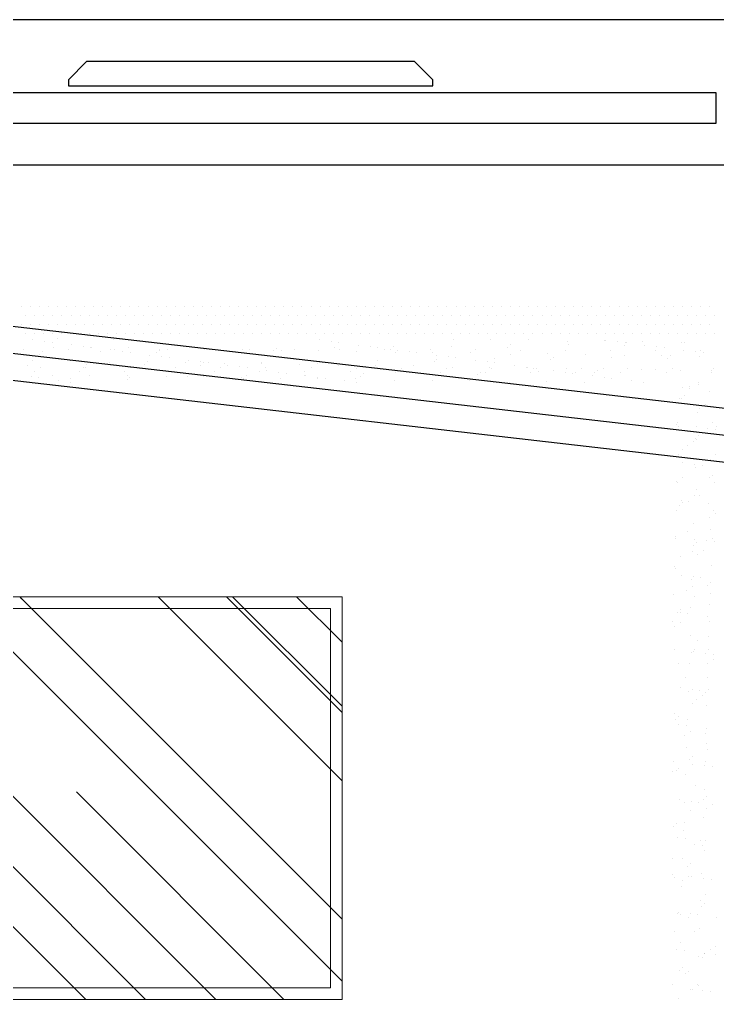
# Model space of a CAD drawing. Header units: millimetres. Extents: x -336 to -33, y -135 to 770.
# Drawn here: x -282.734 to -280.768, y 723.336 to 726.096 of the extents above; entities that cross this region are included whole.
import ezdxf

# ---------------------------------------------------------------- set-up
doc = ezdxf.new("R2010")
doc.units = ezdxf.units.MM
doc.header["$LTSCALE"] = 50
doc.header["$MEASUREMENT"] = 0
doc.layers.get('0').update_dxf_attribs({"linetype": 'CONTINUOUS'})
for name, color, linetype in [('-HIDRO', 8, 'CONTINUOUS'), ('COTA', 7, 'CONTINUOUS'), ('TigreCad', 3, 'CONTINUOUS'), ('TUBULAÇÃO_ESGOTO', 5, 'CONTINUOUS')]:
    doc.layers.add(name, color=color, linetype=linetype)
doc.layers.add('E-Lay-9', color=9, linetype='CONTINUOUS', lineweight=9)

# ---------------------------------------------------------------- blocks, each defined once
blk = doc.blocks.new('A$C7AFB675E')
at = {"color": 8}
for p, q in [((3.5162, 2.7652), (3.5162, 2.7652)), ((3.5319, 2.773), (3.5319, 2.773)), ((3.5477, 2.7652), (3.5477, 2.7652)), ((3.5634, 2.773), (3.5634, 2.773)), ((3.6247, 2.7727), (3.6247, 2.7727)), ((3.6289, 2.7681), (3.6289, 2.7681)), ((3.6319, 2.7678), (3.6319, 2.7678)), ((3.6642, 2.7647), (3.6642, 2.7647)), ((3.7185, 2.7703), (3.7185, 2.7703)), ((3.7254, 2.7763), (3.7254, 2.7763)), ((3.7291, 2.762), (3.7291, 2.762)), ((3.7309, 2.7751), (3.7309, 2.7751)), ((3.7739, 2.7747), (3.7739, 2.7747)), ((3.7826, 2.7673), (3.7826, 2.7673)), ((3.8109, 2.7693), (3.8109, 2.7693)), ((3.8151, 2.7647), (3.8151, 2.7647)), ((3.8225, 2.7731), (3.8225, 2.7731)), ((3.8597, 2.7629), (3.8597, 2.7629)), ((3.8711, 2.7715), (3.8711, 2.7715)), ((3.8777, 2.7755), (3.8777, 2.7755)), ((3.8845, 2.7649), (3.8845, 2.7649)), ((3.9047, 2.7668), (3.9047, 2.7668)), ((3.9196, 2.77), (3.9196, 2.77)), ((3.9264, 2.7732), (3.9264, 2.7732)), ((3.9682, 2.7684), (3.9682, 2.7684)), ((3.9971, 2.7659), (3.9971, 2.7659)), ((4.0014, 2.7612), (4.0014, 2.7612)), ((4.0167, 2.7668), (4.0167, 2.7668)), ((4.0352, 2.7644), (4.0352, 2.7644)), ((4.0552, 2.761), (4.0552, 2.761)), ((4.0653, 2.7652), (4.0653, 2.7652)), ((4.0909, 2.7634), (4.0909, 2.7634)), ((4.1138, 2.7636), (4.1138, 2.7636)), ((4.1218, 2.7714), (4.1218, 2.7714)), ((4.1302, 2.7725), (4.1302, 2.7725)), ((4.137, 2.7619), (4.137, 2.7619)), ((4.1624, 2.762), (4.1624, 2.762)), ((4.1833, 2.7624), (4.1833, 2.7624)), ((4.2877, 2.7614), (4.2877, 2.7614)), ((4.3173, 2.7695), (4.3173, 2.7695)), ((4.3828, 2.7696), (4.3828, 2.7696)), ((4.5128, 2.7676), (4.5128, 2.7676)), ((4.579, 2.7764), (4.579, 2.7764)), ((4.6295, 2.775), (4.6295, 2.775)), ((4.6354, 2.7667), (4.6354, 2.7667)), ((4.6444, 2.7759), (4.6444, 2.7759)), ((4.7083, 2.7658), (4.7083, 2.7658)), ((3.5162, 2.7494), (3.5162, 2.7494)), ((3.5319, 2.7573), (3.5319, 2.7573)), ((3.5477, 2.7494), (3.5477, 2.7494)), ((3.5634, 2.7573), (3.5634, 2.7573)), ((3.5932, 2.7499), (3.5932, 2.7499)), ((3.5976, 2.7537), (3.5976, 2.7537)), ((3.6033, 2.747), (3.6033, 2.747)), ((3.649, 2.7462), (3.649, 2.7462)), ((3.6519, 2.7454), (3.6519, 2.7454)), ((3.6882, 2.7581), (3.6882, 2.7581)), ((3.695, 2.7474), (3.695, 2.7474)), ((3.7005, 2.7438), (3.7005, 2.7438)), ((3.7414, 2.7452), (3.7414, 2.7452)), ((3.793, 2.7519), (3.793, 2.7519)), ((3.8457, 2.747), (3.8457, 2.747)), ((3.9246, 2.7601), (3.9246, 2.7601)), ((3.9408, 2.7551), (3.9408, 2.7551)), ((3.9476, 2.7445), (3.9476, 2.7445)), ((3.9885, 2.75), (3.9885, 2.75)), ((4.0983, 2.744), (4.0983, 2.744)), ((4.1201, 2.7583), (4.1201, 2.7583)), ((4.184, 2.7481), (4.184, 2.7481)), ((4.1876, 2.7578), (4.1876, 2.7578)), ((4.1933, 2.7522), (4.1933, 2.7522)), ((4.2109, 2.7604), (4.2109, 2.7604)), ((4.2507, 2.7591), (4.2507, 2.7591)), ((4.2595, 2.7588), (4.2595, 2.7588)), ((4.2771, 2.76), (4.2771, 2.76)), ((4.3081, 2.7573), (4.3081, 2.7573)), ((4.3156, 2.7564), (4.3156, 2.7564)), ((4.3566, 2.7557), (4.3566, 2.7557)), ((4.3696, 2.759), (4.3696, 2.759)), ((4.3738, 2.7543), (4.3738, 2.7543)), ((4.3795, 2.7463), (4.3795, 2.7463)), ((4.3896, 2.759), (4.3896, 2.759)), ((4.4052, 2.7541), (4.4052, 2.7541)), ((4.4459, 2.7493), (4.4459, 2.7493)), ((4.4462, 2.7573), (4.4462, 2.7573)), ((4.4537, 2.7525), (4.4537, 2.7525)), ((4.4634, 2.7565), (4.4634, 2.7565)), ((4.5023, 2.7509), (4.5023, 2.7509)), ((4.5111, 2.7545), (4.5111, 2.7545)), ((4.5403, 2.7585), (4.5403, 2.7585)), ((4.5508, 2.7493), (4.5508, 2.7493)), ((4.5558, 2.7555), (4.5558, 2.7555)), ((4.56, 2.7509), (4.56, 2.7509)), ((4.575, 2.7444), (4.575, 2.7444)), ((4.5994, 2.7477), (4.5994, 2.7477)), ((4.6417, 2.7554), (4.6417, 2.7554)), ((4.6421, 2.7561), (4.6421, 2.7561)), ((4.648, 2.7461), (4.648, 2.7461)), ((4.6496, 2.7531), (4.6496, 2.7531)), ((4.6965, 2.7446), (4.6965, 2.7446)), ((4.6985, 2.7463), (4.6985, 2.7463)), ((4.7066, 2.7526), (4.7066, 2.7526)), ((3.5162, 2.7337), (3.5162, 2.7337)), ((3.5319, 2.7415), (3.5319, 2.7415)), ((3.5477, 2.7337), (3.5477, 2.7337)), ((3.5634, 2.7415), (3.5634, 2.7415)), ((3.5958, 2.7406), (3.5958, 2.7406)), ((3.6563, 2.7295), (3.6563, 2.7295)), ((3.6597, 2.7305), (3.6597, 2.7305)), ((3.7264, 2.7415), (3.7264, 2.7415)), ((3.7457, 2.7406), (3.7457, 2.7406)), ((3.749, 2.7422), (3.749, 2.7422)), ((3.7513, 2.7377), (3.7513, 2.7377)), ((3.7581, 2.7271), (3.7581, 2.7271)), ((3.7913, 2.7388), (3.7913, 2.7388)), ((3.7976, 2.7406), (3.7976, 2.7406)), ((3.8352, 2.7427), (3.8352, 2.7427)), ((3.8461, 2.7391), (3.8461, 2.7391)), ((3.8552, 2.7286), (3.8552, 2.7286)), ((3.8947, 2.7375), (3.8947, 2.7375)), ((3.9088, 2.7266), (3.9088, 2.7266)), ((3.9219, 2.7396), (3.9219, 2.7396)), ((3.9277, 2.7418), (3.9277, 2.7418)), ((3.9319, 2.7371), (3.9319, 2.7371)), ((3.9432, 2.7359), (3.9432, 2.7359)), ((3.9868, 2.7369), (3.9868, 2.7369)), ((3.9918, 2.7343), (3.9918, 2.7343)), ((4.0039, 2.7348), (4.0039, 2.7348)), ((4.0215, 2.7393), (4.0215, 2.7393)), ((4.0404, 2.7327), (4.0404, 2.7327)), ((4.0507, 2.7268), (4.0507, 2.7268)), ((4.0889, 2.7311), (4.0889, 2.7311)), ((4.1139, 2.7383), (4.1139, 2.7383)), ((4.1174, 2.7378), (4.1174, 2.7378)), ((4.1181, 2.7337), (4.1181, 2.7337)), ((4.1375, 2.7295), (4.1375, 2.7295)), ((4.1823, 2.735), (4.1823, 2.735)), ((4.186, 2.7279), (4.186, 2.7279)), ((4.2001, 2.7416), (4.2001, 2.7416)), ((4.2077, 2.7359), (4.2077, 2.7359)), ((4.2565, 2.7318), (4.2565, 2.7318)), ((4.3001, 2.7349), (4.3001, 2.7349)), ((4.3044, 2.7302), (4.3044, 2.7302)), ((4.3129, 2.7359), (4.3129, 2.7359)), ((4.3508, 2.7411), (4.3508, 2.7411)), ((4.3778, 2.7331), (4.3778, 2.7331)), ((4.3939, 2.7324), (4.3939, 2.7324)), ((4.4527, 2.7386), (4.4527, 2.7386)), ((4.4863, 2.7314), (4.4863, 2.7314)), ((4.4906, 2.7268), (4.4906, 2.7268)), ((4.5084, 2.734), (4.5084, 2.734)), ((4.509, 2.7289), (4.509, 2.7289)), ((4.5733, 2.7313), (4.5733, 2.7313)), ((4.5801, 2.729), (4.5801, 2.729)), ((4.6034, 2.7382), (4.6034, 2.7382)), ((4.6726, 2.728), (4.6726, 2.728)), ((4.7039, 2.7322), (4.7039, 2.7322)), ((4.7052, 2.7357), (4.7052, 2.7357)), ((3.5162, 2.7179), (3.5162, 2.7179)), ((3.5319, 2.7258), (3.5319, 2.7258)), ((3.5319, 2.71), (3.5319, 2.71)), ((3.5477, 2.7179), (3.5477, 2.7179)), ((3.5634, 2.7258), (3.5634, 2.7258)), ((3.5634, 2.71), (3.5634, 2.71)), ((3.5796, 2.7221), (3.5796, 2.7221)), ((3.58, 2.7166), (3.58, 2.7166)), ((3.5931, 2.7201), (3.5931, 2.7201)), ((3.6286, 2.715), (3.6286, 2.715)), ((3.658, 2.7174), (3.658, 2.7174)), ((3.672, 2.7211), (3.672, 2.7211)), ((3.6763, 2.7165), (3.6763, 2.7165)), ((3.6771, 2.7134), (3.6771, 2.7134)), ((3.7257, 2.7118), (3.7257, 2.7118)), ((3.7658, 2.7186), (3.7658, 2.7186)), ((3.7743, 2.7103), (3.7743, 2.7103)), ((3.7886, 2.7183), (3.7886, 2.7183)), ((3.8144, 2.7174), (3.8144, 2.7174)), ((3.8535, 2.7155), (3.8535, 2.7155)), ((3.8582, 2.7177), (3.8582, 2.7177)), ((3.8625, 2.713), (3.8625, 2.713)), ((3.952, 2.7152), (3.952, 2.7152)), ((3.9841, 2.7164), (3.9841, 2.7164)), ((4.0107, 2.7242), (4.0107, 2.7242)), ((4.0444, 2.7142), (4.0444, 2.7142)), ((4.0487, 2.7096), (4.0487, 2.7096)), ((4.049, 2.7137), (4.049, 2.7137)), ((4.067, 2.7144), (4.067, 2.7144)), ((4.1382, 2.7117), (4.1382, 2.7117)), ((4.1614, 2.7237), (4.1614, 2.7237)), ((4.1796, 2.7145), (4.1796, 2.7145)), ((4.2307, 2.7108), (4.2307, 2.7108)), ((4.2346, 2.7264), (4.2346, 2.7264)), ((4.2445, 2.7118), (4.2445, 2.7118)), ((4.2462, 2.7249), (4.2462, 2.7249)), ((4.2632, 2.7212), (4.2632, 2.7212)), ((4.2831, 2.7248), (4.2831, 2.7248)), ((4.3196, 2.7115), (4.3196, 2.7115)), ((4.3317, 2.7232), (4.3317, 2.7232)), ((4.3751, 2.7127), (4.3751, 2.7127)), ((4.3802, 2.7216), (4.3802, 2.7216)), ((4.4139, 2.7207), (4.4139, 2.7207)), ((4.4288, 2.72), (4.4288, 2.72)), ((4.44, 2.7099), (4.44, 2.7099)), ((4.4417, 2.723), (4.4417, 2.723)), ((4.4774, 2.7184), (4.4774, 2.7184)), ((4.5158, 2.7183), (4.5158, 2.7183)), ((4.5259, 2.7168), (4.5259, 2.7168)), ((4.5706, 2.7108), (4.5706, 2.7108)), ((4.5745, 2.7152), (4.5745, 2.7152)), ((4.623, 2.7137), (4.623, 2.7137)), ((4.6372, 2.7212), (4.6372, 2.7212)), ((4.6665, 2.7178), (4.6665, 2.7178)), ((4.6716, 2.7121), (4.6716, 2.7121)), ((4.6768, 2.7233), (4.6768, 2.7233)), ((4.7201, 2.7105), (4.7201, 2.7105)), ((3.5162, 2.7022), (3.5162, 2.7022)), ((3.5319, 2.6943), (3.5319, 2.6943)), ((3.5477, 2.7022), (3.5477, 2.7022)), ((3.5634, 2.6943), (3.5634, 2.6943)), ((3.6026, 2.697), (3.6026, 2.697)), ((3.625, 2.6999), (3.625, 2.6999)), ((3.7194, 2.7092), (3.7194, 2.7092)), ((3.7219, 2.7073), (3.7219, 2.7073)), ((3.8212, 2.7067), (3.8212, 2.7067)), ((3.8228, 2.7087), (3.8228, 2.7087)), ((3.8714, 2.7071), (3.8714, 2.7071)), ((3.9174, 2.7054), (3.9174, 2.7054)), ((3.9199, 2.7055), (3.9199, 2.7055)), ((3.9685, 2.7039), (3.9685, 2.7039)), ((3.9719, 2.7062), (3.9719, 2.7062)), ((4.017, 2.7023), (4.017, 2.7023)), ((4.0656, 2.7007), (4.0656, 2.7007)), ((4.0738, 2.7038), (4.0738, 2.7038)), ((4.1129, 2.7035), (4.1129, 2.7035)), ((4.2245, 2.7033), (4.2245, 2.7033)), ((4.2349, 2.7061), (4.2349, 2.7061)), ((4.3084, 2.7017), (4.3084, 2.7017)), ((4.3245, 2.7083), (4.3245, 2.7083)), ((4.3263, 2.7009), (4.3263, 2.7009)), ((4.4169, 2.7073), (4.4169, 2.7073)), ((4.4211, 2.7027), (4.4211, 2.7027)), ((4.477, 2.7004), (4.477, 2.7004)), ((4.5039, 2.6998), (4.5039, 2.6998)), ((4.5107, 2.7049), (4.5107, 2.7049)), ((4.5721, 2.7086), (4.5721, 2.7086)), ((4.6031, 2.7039), (4.6031, 2.7039)), ((4.6355, 2.708), (4.6355, 2.708)), ((4.6969, 2.7014), (4.6969, 2.7014)), ((3.5162, 2.6864), (3.5162, 2.6864)), ((3.5319, 2.6785), (3.5319, 2.6785)), ((3.5477, 2.6864), (3.5477, 2.6864)), ((3.5634, 2.6785), (3.5634, 2.6785)), ((3.5886, 2.6859), (3.5886, 2.6859)), ((3.6025, 2.681), (3.6025, 2.681)), ((3.6068, 2.6923), (3.6068, 2.6923)), ((3.6318, 2.6893), (3.6318, 2.6893)), ((3.5162, 2.6707), (3.5162, 2.6707)), ((3.5319, 2.6628), (3.5319, 2.6628)), ((3.5477, 2.6707), (3.5477, 2.6707)), ((3.5634, 2.6628), (3.5634, 2.6628)), ((3.5869, 2.6728), (3.5869, 2.6728)), ((3.593, 2.6714), (3.593, 2.6714)), ((3.6269, 2.6704), (3.6269, 2.6704)), ((3.5162, 2.6549), (3.5162, 2.6549)), ((3.5319, 2.647), (3.5319, 2.647)), ((3.5477, 2.6549), (3.5477, 2.6549)), ((3.5634, 2.647), (3.5634, 2.647)), ((3.5776, 2.6485), (3.5776, 2.6485)), ((3.5842, 2.6523), (3.5842, 2.6523)), ((3.6261, 2.647), (3.6261, 2.647)), ((3.6491, 2.6496), (3.6491, 2.6496)), ((3.5162, 2.6392), (3.5162, 2.6392)), ((3.5319, 2.6313), (3.5319, 2.6313)), ((3.5477, 2.6392), (3.5477, 2.6392)), ((3.5634, 2.6313), (3.5634, 2.6313)), ((3.6464, 2.6291), (3.6464, 2.6291)), ((3.5162, 2.6234), (3.5162, 2.6234)), ((3.5162, 2.6077), (3.5162, 2.6077)), ((3.5319, 2.6155), (3.5319, 2.6155)), ((3.5477, 2.6234), (3.5477, 2.6234)), ((3.5477, 2.6077), (3.5477, 2.6077)), ((3.5634, 2.6155), (3.5634, 2.6155)), ((3.5797, 2.6181), (3.5797, 2.6181)), ((3.5804, 2.6212), (3.5804, 2.6212)), ((3.5847, 2.6166), (3.5847, 2.6166)), ((3.6028, 2.6166), (3.6028, 2.6166)), ((3.6248, 2.6215), (3.6248, 2.6215)), ((3.6316, 2.6108), (3.6316, 2.6108)), ((3.5162, 2.5919), (3.5162, 2.5919)), ((3.5319, 2.5998), (3.5319, 2.5998)), ((3.5477, 2.5919), (3.5477, 2.5919)), ((3.5634, 2.5998), (3.5634, 2.5998)), ((3.578, 2.605), (3.578, 2.605)), ((3.5929, 2.5929), (3.5929, 2.5929)), ((3.6048, 2.5947), (3.6048, 2.5947)), ((3.6419, 2.5948), (3.6419, 2.5948)), ((3.5162, 2.5762), (3.5162, 2.5762)), ((3.5319, 2.584), (3.5319, 2.584)), ((3.5477, 2.5762), (3.5477, 2.5762)), ((3.5634, 2.584), (3.5634, 2.584)), ((3.5753, 2.5845), (3.5753, 2.5845)), ((3.5767, 2.5826), (3.5767, 2.5826)), ((3.6253, 2.581), (3.6253, 2.581)), ((3.6402, 2.5817), (3.6402, 2.5817)), ((3.5162, 2.5604), (3.5162, 2.5604)), ((3.5319, 2.5683), (3.5319, 2.5683)), ((3.5477, 2.5604), (3.5477, 2.5604)), ((3.5634, 2.5683), (3.5634, 2.5683)), ((3.6278, 2.5696), (3.6278, 2.5696)), ((3.632, 2.5649), (3.632, 2.5649)), ((3.6375, 2.5612), (3.6375, 2.5612)), ((3.5162, 2.5447), (3.5162, 2.5447)), ((3.5319, 2.5525), (3.5319, 2.5525)), ((3.5477, 2.5447), (3.5477, 2.5447)), ((3.5634, 2.5525), (3.5634, 2.5525)), ((3.6004, 2.5485), (3.6004, 2.5485)), ((3.6247, 2.543), (3.6247, 2.543)), ((3.6489, 2.5469), (3.6489, 2.5469)), ((3.5162, 2.5289), (3.5162, 2.5289)), ((3.5319, 2.5368), (3.5319, 2.5368)), ((3.5477, 2.5289), (3.5477, 2.5289)), ((3.5634, 2.5368), (3.5634, 2.5368)), ((3.6315, 2.5324), (3.6315, 2.5324)), ((3.633, 2.527), (3.633, 2.527)), ((3.5162, 2.5132), (3.5162, 2.5132)), ((3.5319, 2.521), (3.5319, 2.521)), ((3.5319, 2.5053), (3.5319, 2.5053)), ((3.5477, 2.5132), (3.5477, 2.5132)), ((3.5634, 2.521), (3.5634, 2.521)), ((3.5634, 2.5053), (3.5634, 2.5053)), ((3.577, 2.5181), (3.577, 2.5181)), ((3.5827, 2.5189), (3.5827, 2.5189)), ((3.5927, 2.5145), (3.5927, 2.5145)), ((3.6256, 2.5165), (3.6256, 2.5165)), ((3.6312, 2.5139), (3.6312, 2.5139)), ((3.5162, 2.4974), (3.5162, 2.4974)), ((3.5319, 2.4895), (3.5319, 2.4895)), ((3.5477, 2.4974), (3.5477, 2.4974)), ((3.5634, 2.4895), (3.5634, 2.4895)), ((3.6056, 2.4938), (3.6056, 2.4938)), ((3.6099, 2.4892), (3.6099, 2.4892)), ((3.6285, 2.4934), (3.6285, 2.4934)), ((3.5162, 2.4817), (3.5162, 2.4817)), ((3.5319, 2.4738), (3.5319, 2.4738)), ((3.5477, 2.4817), (3.5477, 2.4817)), ((3.5634, 2.4738), (3.5634, 2.4738)), ((3.5995, 2.4825), (3.5995, 2.4825)), ((3.6481, 2.481), (3.6481, 2.481)), ((3.5162, 2.4659), (3.5162, 2.4659)), ((3.5319, 2.458), (3.5319, 2.458)), ((3.5477, 2.4659), (3.5477, 2.4659)), ((3.5634, 2.458), (3.5634, 2.458)), ((3.624, 2.4592), (3.624, 2.4592)), ((3.6246, 2.4645), (3.6246, 2.4645)), ((3.63, 2.4673), (3.63, 2.4673)), ((3.6313, 2.4539), (3.6313, 2.4539)), ((3.5162, 2.4502), (3.5162, 2.4502)), ((3.5319, 2.4423), (3.5319, 2.4423)), ((3.5477, 2.4502), (3.5477, 2.4502)), ((3.5634, 2.4423), (3.5634, 2.4423)), ((3.5746, 2.4501), (3.5746, 2.4501)), ((3.6223, 2.4461), (3.6223, 2.4461)), ((3.6232, 2.4485), (3.6232, 2.4485)), ((3.5162, 2.4344), (3.5162, 2.4344)), ((3.5319, 2.4265), (3.5319, 2.4265)), ((3.5477, 2.4344), (3.5477, 2.4344)), ((3.5634, 2.4265), (3.5634, 2.4265)), ((3.5926, 2.436), (3.5926, 2.436)), ((3.6196, 2.4256), (3.6196, 2.4256)), ((3.5162, 2.4187), (3.5162, 2.4187)), ((3.5162, 2.4029), (3.5162, 2.4029)), ((3.5319, 2.4108), (3.5319, 2.4108)), ((3.5477, 2.4187), (3.5477, 2.4187)), ((3.5477, 2.4029), (3.5477, 2.4029)), ((3.5634, 2.4108), (3.5634, 2.4108)), ((3.5835, 2.4181), (3.5835, 2.4181)), ((3.5878, 2.4134), (3.5878, 2.4134)), ((3.5998, 2.4181), (3.5998, 2.4181)), ((3.6484, 2.4165), (3.6484, 2.4165)), ((3.5162, 2.3872), (3.5162, 2.3872)), ((3.5319, 2.395), (3.5319, 2.395)), ((3.5477, 2.3872), (3.5477, 2.3872)), ((3.5634, 2.395), (3.5634, 2.395)), ((3.6079, 2.3915), (3.6079, 2.3915)), ((3.6151, 2.3913), (3.6151, 2.3913)), ((3.6244, 2.386), (3.6244, 2.386)), ((3.5162, 2.3714), (3.5162, 2.3714)), ((3.5319, 2.3793), (3.5319, 2.3793)), ((3.5477, 2.3714), (3.5477, 2.3714)), ((3.5634, 2.3793), (3.5634, 2.3793)), ((3.5738, 2.3841), (3.5738, 2.3841)), ((3.6134, 2.3782), (3.6134, 2.3782)), ((3.6223, 2.3825), (3.6223, 2.3825)), ((3.6312, 2.3754), (3.6312, 2.3754)), ((3.5162, 2.3557), (3.5162, 2.3557)), ((3.5319, 2.3635), (3.5319, 2.3635)), ((3.5477, 2.3557), (3.5477, 2.3557)), ((3.5634, 2.3635), (3.5634, 2.3635)), ((3.5925, 2.3575), (3.5925, 2.3575)), ((3.6107, 2.3577), (3.6107, 2.3577)), ((3.6309, 2.3664), (3.6309, 2.3664)), ((3.6351, 2.3618), (3.6351, 2.3618)), ((3.5162, 2.3399), (3.5162, 2.3399)), ((3.5319, 2.3478), (3.5319, 2.3478)), ((3.5477, 2.3399), (3.5477, 2.3399)), ((3.5634, 2.3478), (3.5634, 2.3478)), ((3.5974, 2.35), (3.5974, 2.35)), ((3.6459, 2.3484), (3.6459, 2.3484)), ((3.5162, 2.3242), (3.5162, 2.3242)), ((3.5319, 2.332), (3.5319, 2.332)), ((3.5477, 2.3242), (3.5477, 2.3242)), ((3.5634, 2.332), (3.5634, 2.332)), ((3.5741, 2.3196), (3.5741, 2.3196)), ((3.6062, 2.3235), (3.6062, 2.3235)), ((3.6226, 2.318), (3.6226, 2.318)), ((3.5162, 2.3084), (3.5162, 2.3084)), ((3.5319, 2.3163), (3.5319, 2.3163)), ((3.5319, 2.3005), (3.5319, 2.3005)), ((3.5477, 2.3084), (3.5477, 2.3084)), ((3.5634, 2.3163), (3.5634, 2.3163)), ((3.5634, 2.3005), (3.5634, 2.3005)), ((3.5858, 2.3158), (3.5858, 2.3158)), ((3.6044, 2.3104), (3.6044, 2.3104)), ((3.6243, 2.3076), (3.6243, 2.3076)), ((3.5162, 2.2927), (3.5162, 2.2927)), ((3.5319, 2.2848), (3.5319, 2.2848)), ((3.5477, 2.2927), (3.5477, 2.2927)), ((3.5634, 2.2848), (3.5634, 2.2848)), ((3.5965, 2.2841), (3.5965, 2.2841)), ((3.6017, 2.2899), (3.6017, 2.2899)), ((3.6087, 2.2907), (3.6087, 2.2907)), ((3.613, 2.286), (3.613, 2.286)), ((3.631, 2.2969), (3.631, 2.2969)), ((3.5162, 2.2769), (3.5162, 2.2769)), ((3.5319, 2.269), (3.5319, 2.269)), ((3.5477, 2.2769), (3.5477, 2.2769)), ((3.5634, 2.269), (3.5634, 2.269)), ((3.5923, 2.279), (3.5923, 2.279)), ((3.6451, 2.2825), (3.6451, 2.2825)), ((3.5162, 2.2612), (3.5162, 2.2612)), ((3.5319, 2.2533), (3.5319, 2.2533)), ((3.5477, 2.2612), (3.5477, 2.2612)), ((3.5634, 2.2533), (3.5634, 2.2533)), ((3.5972, 2.2557), (3.5972, 2.2557)), ((3.6202, 2.25), (3.6202, 2.25)), ((3.6331, 2.2641), (3.6331, 2.2641)), ((3.5162, 2.2454), (3.5162, 2.2454)), ((3.5319, 2.2375), (3.5319, 2.2375)), ((3.5477, 2.2454), (3.5477, 2.2454)), ((3.5634, 2.2375), (3.5634, 2.2375)), ((3.5955, 2.2426), (3.5955, 2.2426)), ((3.5162, 2.2297), (3.5162, 2.2297)), ((3.5319, 2.2218), (3.5319, 2.2218)), ((3.5477, 2.2297), (3.5477, 2.2297)), ((3.5634, 2.2218), (3.5634, 2.2218)), ((3.5928, 2.2221), (3.5928, 2.2221)), ((3.5968, 2.2196), (3.5968, 2.2196)), ((3.6241, 2.2291), (3.6241, 2.2291)), ((3.6309, 2.2185), (3.6309, 2.2185)), ((3.6454, 2.218), (3.6454, 2.218)), ((3.5162, 2.2139), (3.5162, 2.2139)), ((3.5319, 2.206), (3.5319, 2.206)), ((3.5477, 2.2139), (3.5477, 2.2139)), ((3.5634, 2.206), (3.5634, 2.206)), ((3.5866, 2.2149), (3.5866, 2.2149)), ((3.5909, 2.2103), (3.5909, 2.2103)), ((3.5922, 2.2005), (3.5922, 2.2005)), ((3.5162, 2.1982), (3.5162, 2.1982)), ((3.5162, 2.1824), (3.5162, 2.1824)), ((3.5319, 2.1903), (3.5319, 2.1903)), ((3.5477, 2.1982), (3.5477, 2.1982)), ((3.5477, 2.1824), (3.5477, 2.1824)), ((3.5634, 2.1903), (3.5634, 2.1903)), ((3.5883, 2.1879), (3.5883, 2.1879)), ((3.611, 2.1884), (3.611, 2.1884)), ((3.6193, 2.184), (3.6193, 2.184)), ((3.5162, 2.1667), (3.5162, 2.1667)), ((3.5319, 2.1745), (3.5319, 2.1745)), ((3.5477, 2.1667), (3.5477, 2.1667)), ((3.5634, 2.1745), (3.5634, 2.1745)), ((3.5866, 2.1747), (3.5866, 2.1747)), ((3.5162, 2.1509), (3.5162, 2.1509)), ((3.5319, 2.1588), (3.5319, 2.1588)), ((3.5477, 2.1509), (3.5477, 2.1509)), ((3.5634, 2.1588), (3.5634, 2.1588)), ((3.5839, 2.1542), (3.5839, 2.1542)), ((3.5944, 2.1515), (3.5944, 2.1515)), ((3.624, 2.1506), (3.624, 2.1506)), ((3.634, 2.1633), (3.634, 2.1633)), ((3.6382, 2.1586), (3.6382, 2.1586)), ((3.643, 2.1499), (3.643, 2.1499)), ((3.6488, 2.1515), (3.6488, 2.1515)), ((3.5162, 2.1352), (3.5162, 2.1352)), ((3.5319, 2.143), (3.5319, 2.143)), ((3.5477, 2.1352), (3.5477, 2.1352)), ((3.5634, 2.143), (3.5634, 2.143)), ((3.6308, 2.14), (3.6308, 2.14)), ((3.6461, 2.131), (3.6461, 2.131)), ((3.5162, 2.1194), (3.5162, 2.1194)), ((3.5319, 2.1273), (3.5319, 2.1273)), ((3.5477, 2.1194), (3.5477, 2.1194)), ((3.5634, 2.1273), (3.5634, 2.1273)), ((3.5794, 2.12), (3.5794, 2.12)), ((3.592, 2.1221), (3.592, 2.1221)), ((3.6196, 2.1196), (3.6196, 2.1196)), ((3.5162, 2.1037), (3.5162, 2.1037)), ((3.5319, 2.1115), (3.5319, 2.1115)), ((3.5477, 2.1037), (3.5477, 2.1037)), ((3.5634, 2.1115), (3.5634, 2.1115)), ((3.5776, 2.1069), (3.5776, 2.1069)), ((3.5889, 2.1126), (3.5889, 2.1126)), ((3.6416, 2.0968), (3.6416, 2.0968)), ((3.5162, 2.0879), (3.5162, 2.0879)), ((3.5319, 2.0958), (3.5319, 2.0958)), ((3.5319, 2.08), (3.5319, 2.08)), ((3.5477, 2.0879), (3.5477, 2.0879)), ((3.5634, 2.0958), (3.5634, 2.0958)), ((3.5634, 2.08), (3.5634, 2.08)), ((3.5749, 2.0864), (3.5749, 2.0864)), ((3.5936, 2.0856), (3.5936, 2.0856)), ((3.6118, 2.0875), (3.6118, 2.0875)), ((3.6161, 2.0829), (3.6161, 2.0829)), ((3.6398, 2.0837), (3.6398, 2.0837)), ((3.6421, 2.084), (3.6421, 2.084)), ((3.5162, 2.0722), (3.5162, 2.0722)), ((3.5319, 2.0643), (3.5319, 2.0643)), ((3.5477, 2.0722), (3.5477, 2.0722)), ((3.5634, 2.0643), (3.5634, 2.0643)), ((3.6238, 2.0721), (3.6238, 2.0721)), ((3.6371, 2.0632), (3.6371, 2.0632)), ((3.5162, 2.0564), (3.5162, 2.0564)), ((3.5319, 2.0485), (3.5319, 2.0485)), ((3.5477, 2.0564), (3.5477, 2.0564)), ((3.5634, 2.0485), (3.5634, 2.0485)), ((3.6172, 2.0515), (3.6172, 2.0515)), ((3.6306, 2.0615), (3.6306, 2.0615)), ((3.6362, 2.0609), (3.6362, 2.0609)), ((3.5162, 2.0407), (3.5162, 2.0407)), ((3.5319, 2.0328), (3.5319, 2.0328)), ((3.5477, 2.0407), (3.5477, 2.0407)), ((3.5634, 2.0328), (3.5634, 2.0328)), ((3.5919, 2.0436), (3.5919, 2.0436)), ((3.6326, 2.029), (3.6326, 2.029)), ((3.5162, 2.0249), (3.5162, 2.0249)), ((3.5319, 2.017), (3.5319, 2.017)), ((3.5477, 2.0249), (3.5477, 2.0249)), ((3.5634, 2.017), (3.5634, 2.017)), ((3.5897, 2.0118), (3.5897, 2.0118)), ((3.5939, 2.0211), (3.5939, 2.0211)), ((3.6309, 2.0158), (3.6309, 2.0158)), ((3.6424, 2.0195), (3.6424, 2.0195)), ((3.5162, 2.0092), (3.5162, 2.0092)), ((3.5319, 2.0013), (3.5319, 2.0013)), ((3.5477, 2.0092), (3.5477, 2.0092)), ((3.5634, 2.0013), (3.5634, 2.0013)), ((3.594, 2.0071), (3.594, 2.0071)), ((3.6282, 1.9953), (3.6282, 1.9953)), ((3.5162, 1.9934), (3.5162, 1.9934)), ((3.5162, 1.9777), (3.5162, 1.9777)), ((3.5319, 1.9855), (3.5319, 1.9855)), ((3.5477, 1.9934), (3.5477, 1.9934)), ((3.5477, 1.9777), (3.5477, 1.9777)), ((3.5634, 1.9855), (3.5634, 1.9855)), ((3.6141, 1.9852), (3.6141, 1.9852)), ((3.6163, 1.9855), (3.6163, 1.9855)), ((3.6237, 1.9937), (3.6237, 1.9937)), ((3.6305, 1.983), (3.6305, 1.983)), ((3.5162, 1.9619), (3.5162, 1.9619)), ((3.5319, 1.9698), (3.5319, 1.9698)), ((3.5477, 1.9619), (3.5477, 1.9619)), ((3.5634, 1.9698), (3.5634, 1.9698)), ((3.5917, 1.9651), (3.5917, 1.9651)), ((3.6237, 1.9611), (3.6237, 1.9611)), ((3.637, 1.9601), (3.637, 1.9601)), ((3.5162, 1.9462), (3.5162, 1.9462)), ((3.5319, 1.954), (3.5319, 1.954)), ((3.5477, 1.9462), (3.5477, 1.9462)), ((3.5634, 1.954), (3.5634, 1.954)), ((3.5914, 1.953), (3.5914, 1.953)), ((3.622, 1.948), (3.622, 1.948)), ((3.64, 1.9514), (3.64, 1.9514)), ((3.6413, 1.9555), (3.6413, 1.9555)), ((3.5162, 1.9304), (3.5162, 1.9304)), ((3.5319, 1.9383), (3.5319, 1.9383)), ((3.5477, 1.9304), (3.5477, 1.9304)), ((3.5634, 1.9383), (3.5634, 1.9383)), ((3.6193, 1.9275), (3.6193, 1.9275)), ((3.5162, 1.9147), (3.5162, 1.9147)), ((3.5319, 1.9225), (3.5319, 1.9225)), ((3.5477, 1.9147), (3.5477, 1.9147)), ((3.5634, 1.9225), (3.5634, 1.9225)), ((3.5919, 1.9094), (3.5919, 1.9094)), ((3.6166, 1.9211), (3.6166, 1.9211)), ((3.6236, 1.9152), (3.6236, 1.9152)), ((3.5162, 1.8989), (3.5162, 1.8989)), ((3.5319, 1.9068), (3.5319, 1.9068)), ((3.5477, 1.8989), (3.5477, 1.8989)), ((3.5634, 1.9068), (3.5634, 1.9068)), ((3.6148, 1.8933), (3.6148, 1.8933)), ((3.6303, 1.9045), (3.6303, 1.9045)), ((3.5162, 1.8832), (3.5162, 1.8832)), ((3.5319, 1.891), (3.5319, 1.891)), ((3.5319, 1.8753), (3.5319, 1.8753)), ((3.5477, 1.8832), (3.5477, 1.8832)), ((3.5634, 1.891), (3.5634, 1.891)), ((3.5634, 1.8753), (3.5634, 1.8753)), ((3.5906, 1.8871), (3.5906, 1.8871)), ((3.5916, 1.8866), (3.5916, 1.8866)), ((3.613, 1.8802), (3.613, 1.8802)), ((3.6149, 1.8844), (3.6149, 1.8844)), ((3.6192, 1.8797), (3.6192, 1.8797)), ((3.6391, 1.8855), (3.6391, 1.8855)), ((3.5162, 1.8674), (3.5162, 1.8674)), ((3.5319, 1.8595), (3.5319, 1.8595)), ((3.5477, 1.8674), (3.5477, 1.8674)), ((3.5634, 1.8595), (3.5634, 1.8595)), ((3.6103, 1.8597), (3.6103, 1.8597)), ((3.6393, 1.8578), (3.6393, 1.8578)), ((3.5162, 1.8517), (3.5162, 1.8517)), ((3.5319, 1.8438), (3.5319, 1.8438)), ((3.5477, 1.8517), (3.5477, 1.8517)), ((3.5634, 1.8438), (3.5634, 1.8438)), ((3.6142, 1.853), (3.6142, 1.853)), ((3.5162, 1.8359), (3.5162, 1.8359)), ((3.5319, 1.828), (3.5319, 1.828)), ((3.5477, 1.8359), (3.5477, 1.8359)), ((3.5634, 1.828), (3.5634, 1.828)), ((3.6058, 1.8255), (3.6058, 1.8255)), ((3.6234, 1.8367), (3.6234, 1.8367)), ((3.6302, 1.8261), (3.6302, 1.8261)), ((3.5162, 1.8202), (3.5162, 1.8202)), ((3.5319, 1.8123), (3.5319, 1.8123)), ((3.5477, 1.8202), (3.5477, 1.8202)), ((3.5634, 1.8123), (3.5634, 1.8123)), ((3.5909, 1.8226), (3.5909, 1.8226)), ((3.5915, 1.8082), (3.5915, 1.8082)), ((3.5928, 1.8086), (3.5928, 1.8086)), ((3.6041, 1.8123), (3.6041, 1.8123)), ((3.6394, 1.821), (3.6394, 1.821)), ((3.5162, 1.8044), (3.5162, 1.8044)), ((3.5319, 1.7965), (3.5319, 1.7965)), ((3.5477, 1.8044), (3.5477, 1.8044)), ((3.5634, 1.7965), (3.5634, 1.7965)), ((3.5971, 1.804), (3.5971, 1.804)), ((3.6014, 1.7919), (3.6014, 1.7919)), ((3.5162, 1.7887), (3.5162, 1.7887)), ((3.5162, 1.7729), (3.5162, 1.7729)), ((3.5319, 1.7808), (3.5319, 1.7808)), ((3.5477, 1.7887), (3.5477, 1.7887)), ((3.5477, 1.7729), (3.5477, 1.7729)), ((3.5634, 1.7808), (3.5634, 1.7808)), ((3.6134, 1.787), (3.6134, 1.787)), ((3.6172, 1.782), (3.6172, 1.782)), ((3.5162, 1.7572), (3.5162, 1.7572)), ((3.5319, 1.765), (3.5319, 1.765)), ((3.5477, 1.7572), (3.5477, 1.7572)), ((3.5634, 1.765), (3.5634, 1.765)), ((3.5969, 1.7576), (3.5969, 1.7576)), ((3.6233, 1.7582), (3.6233, 1.7582)), ((3.6401, 1.757), (3.6401, 1.757)), ((3.5162, 1.7414), (3.5162, 1.7414)), ((3.5319, 1.7493), (3.5319, 1.7493)), ((3.5477, 1.7414), (3.5477, 1.7414)), ((3.5634, 1.7493), (3.5634, 1.7493)), ((3.5884, 1.7545), (3.5884, 1.7545)), ((3.5952, 1.7445), (3.5952, 1.7445)), ((3.63, 1.7476), (3.63, 1.7476)), ((3.637, 1.753), (3.637, 1.753)), ((3.6444, 1.7523), (3.6444, 1.7523)), ((3.5162, 1.7257), (3.5162, 1.7257)), ((3.5319, 1.7335), (3.5319, 1.7335)), ((3.5477, 1.7257), (3.5477, 1.7257)), ((3.5634, 1.7335), (3.5634, 1.7335)), ((3.575, 1.7282), (3.575, 1.7282)), ((3.5913, 1.7297), (3.5913, 1.7297)), ((3.5925, 1.724), (3.5925, 1.724)), ((3.6137, 1.7226), (3.6137, 1.7226)), ((3.5162, 1.7099), (3.5162, 1.7099)), ((3.5319, 1.7178), (3.5319, 1.7178)), ((3.5477, 1.7099), (3.5477, 1.7099)), ((3.5634, 1.7178), (3.5634, 1.7178)), ((3.595, 1.7063), (3.595, 1.7063)), ((3.5162, 1.6942), (3.5162, 1.6942)), ((3.5319, 1.702), (3.5319, 1.702)), ((3.5477, 1.6942), (3.5477, 1.6942)), ((3.5634, 1.702), (3.5634, 1.702)), ((3.5876, 1.6886), (3.5876, 1.6886)), ((3.588, 1.6898), (3.588, 1.6898)), ((3.6361, 1.687), (3.6361, 1.687)), ((3.5162, 1.6784), (3.5162, 1.6784)), ((3.5319, 1.6863), (3.5319, 1.6863)), ((3.5319, 1.6705), (3.5319, 1.6705)), ((3.5477, 1.6784), (3.5477, 1.6784)), ((3.5634, 1.6863), (3.5634, 1.6863)), ((3.5634, 1.6705), (3.5634, 1.6705)), ((3.5862, 1.6767), (3.5862, 1.6767)), ((3.618, 1.6812), (3.618, 1.6812)), ((3.6223, 1.6766), (3.6223, 1.6766)), ((3.6231, 1.6797), (3.6231, 1.6797)), ((3.5162, 1.6627), (3.5162, 1.6627)), ((3.5319, 1.6548), (3.5319, 1.6548)), ((3.5477, 1.6627), (3.5477, 1.6627)), ((3.5634, 1.6548), (3.5634, 1.6548)), ((3.5836, 1.6562), (3.5836, 1.6562)), ((3.6112, 1.6545), (3.6112, 1.6545)), ((3.6299, 1.6691), (3.6299, 1.6691)), ((3.6424, 1.6546), (3.6424, 1.6546)), ((3.6484, 1.6534), (3.6484, 1.6534)), ((3.5162, 1.6469), (3.5162, 1.6469)), ((3.5319, 1.639), (3.5319, 1.639)), ((3.5477, 1.6469), (3.5477, 1.6469)), ((3.5634, 1.639), (3.5634, 1.639)), ((3.5912, 1.6512), (3.5912, 1.6512)), ((3.5162, 1.6312), (3.5162, 1.6312)), ((3.5319, 1.6233), (3.5319, 1.6233)), ((3.5477, 1.6312), (3.5477, 1.6312)), ((3.5634, 1.6233), (3.5634, 1.6233)), ((3.5729, 1.6305), (3.5729, 1.6305)), ((3.579, 1.622), (3.579, 1.622)), ((3.5879, 1.6241), (3.5879, 1.6241)), ((3.6365, 1.6225), (3.6365, 1.6225)), ((3.6457, 1.633), (3.6457, 1.633)), ((3.5162, 1.6154), (3.5162, 1.6154)), ((3.5319, 1.6075), (3.5319, 1.6075)), ((3.5477, 1.6154), (3.5477, 1.6154)), ((3.5634, 1.6075), (3.5634, 1.6075)), ((3.5773, 1.6088), (3.5773, 1.6088)), ((3.5959, 1.6054), (3.5959, 1.6054)), ((3.5162, 1.5997), (3.5162, 1.5997)), ((3.5319, 1.5918), (3.5319, 1.5918)), ((3.5477, 1.5997), (3.5477, 1.5997)), ((3.5634, 1.5918), (3.5634, 1.5918)), ((3.5746, 1.5884), (3.5746, 1.5884)), ((3.6002, 1.6008), (3.6002, 1.6008)), ((3.6104, 1.5885), (3.6104, 1.5885)), ((3.623, 1.6013), (3.623, 1.6013)), ((3.6298, 1.5906), (3.6298, 1.5906)), ((3.6395, 1.5856), (3.6395, 1.5856)), ((3.6412, 1.5987), (3.6412, 1.5987)), ((3.5162, 1.5839), (3.5162, 1.5839)), ((3.5162, 1.5682), (3.5162, 1.5682)), ((3.5319, 1.576), (3.5319, 1.576)), ((3.5477, 1.5839), (3.5477, 1.5839)), ((3.5477, 1.5682), (3.5477, 1.5682)), ((3.5634, 1.576), (3.5634, 1.576)), ((3.591, 1.5727), (3.591, 1.5727)), ((3.6203, 1.5789), (3.6203, 1.5789))]:
    blk.add_line(p, q, dxfattribs=at)
at = {"layer": 'COTA', "color": 8, "linetype": 'Continuous'}
for p, q in [((4.022, 1.925), (4.223, 2.1261)), ((4.022, 1.5658), (4.5823, 2.1261)), ((4.022, 1.9358), (4.2123, 2.1261)), ((4.022, 2.0471), (4.1009, 2.1261)), ((4.022, 1.8065), (4.3416, 2.1261)), ((4.0431, 1.4792), (4.69, 2.1261)), ((4.2047, 1.7486), (4.5823, 2.1261)), ((4.361, 1.6642), (4.722, 2.0251)), ((4.022, 1.2066), (4.722, 1.9066)), ((4.0636, 1.1261), (4.722, 1.7845)), ((4.1678, 1.1261), (4.722, 1.6803)), ((4.022, 1.5658), (4.0251, 1.569))]:
    blk.add_line(p, q, dxfattribs=at)
at = {"layer": 'E-Lay-9', "color": 8}
for p, q in [((4.722, 2.1261), (4.022, 2.1261)), ((4.022, 2.1261), (4.022, 1.1261)), ((4.722, 1.1261), (4.722, 2.1261)), ((4.702, 2.1061), (4.042, 2.1061)), ((4.042, 2.1061), (4.042, 1.1461)), ((4.702, 1.1461), (4.702, 2.1061))]:
    blk.add_line(p, q, dxfattribs=at)

msp = doc.modelspace()

# ---------------------------------------------------------------- linework, layer by layer
at = {"layer": '-HIDRO', "linetype": 'Continuous'}
msp.add_line((-284.2058, 726.0961), (-279.2058, 726.0961), dxfattribs=at)
at = {"layer": '-HIDRO'}
for points in [[(-284.2058, 726.0961), (-280.352, 726.0961), (-280.352, 725.6859), (-284.2058, 725.6859)], [(-281.5702, 725.9097), (-281.5702, 725.9268), (-281.6215, 725.9781), (-282.5449, 725.9781), (-282.5962, 725.9268), (-282.5962, 725.9097)], [(-280.7719, 725.8047), (-280.7719, 725.8902), (-283.0678, 725.8902), (-283.0678, 725.8047)]]:
    msp.add_lwpolyline(points, close=True, dxfattribs=at)
at = {"layer": 'TigreCad'}
for p, q in [((-288.8037, 725.9262), (-277.0518, 724.5772)), ((-288.821, 725.7762), (-277.0518, 724.4252))]:
    msp.add_line(p, q, dxfattribs=at)
at = {"layer": 'TUBULAÇÃO_ESGOTO'}
msp.add_line((-289.0856, 725.8825), (-277.0518, 724.5012), dxfattribs=at)

# ---------------------------------------------------------------- block references
at = {"layer": '-HIDRO', "ltscale": 0.35, "xscale": 1.62, "yscale": 1.62, "zscale": 1.62, "rotation": 270}
msp.add_blockref('A$C7AFB675E', (-285.2697, 730.9852), dxfattribs=at)

doc.saveas('drawing.dxf')
